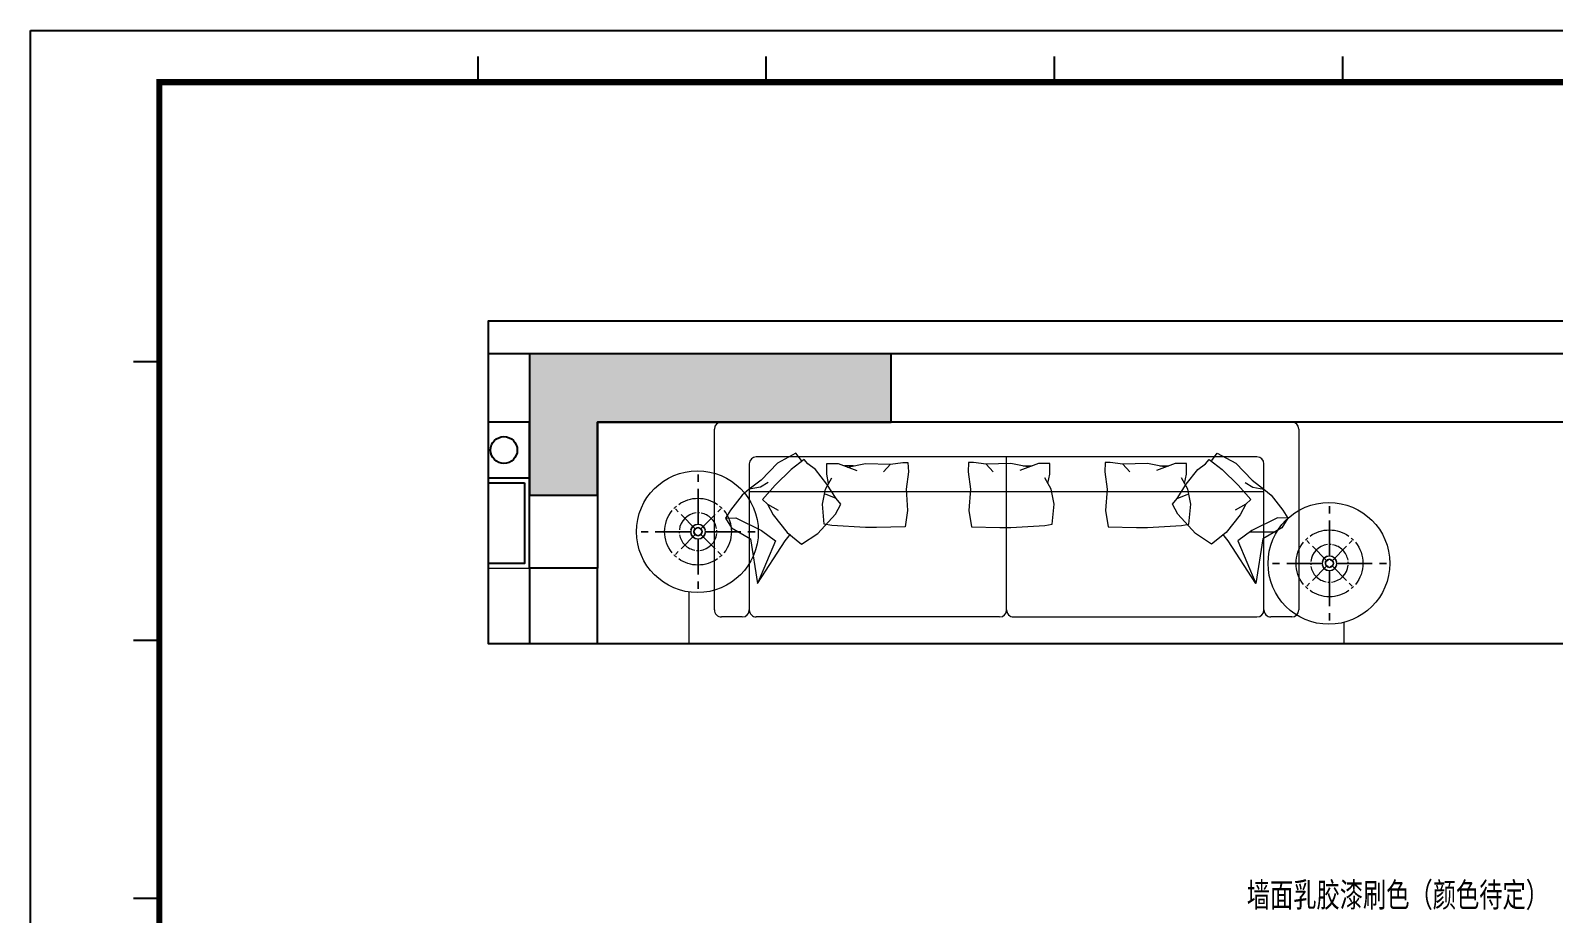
# Model space of a CAD drawing. Header units: millimetres. Extents: x 104198 to 1296755, y -81101 to 81453.
# Drawn here: x 542647 to 548902, y -33004 to -29379 of the extents above; entities that cross this region are included whole.
import ezdxf
from ezdxf.xclip import XClip

# ---------------------------------------------------------------- set-up
doc = ezdxf.new("R2010")
doc.units = ezdxf.units.MM
doc.header["$XCLIPFRAME"] = 0
for name, color, linetype, lineweight in [('01-PL-墙体柱子', 7, 'Continuous', 35), ('1-活动家具', 51, 'Continuous', 20), ('P★01 活动家具', 51, 'Continuous', 0)]:
    doc.layers.add(name, color=color, linetype=linetype, lineweight=lineweight)
for name, color, linetype in [('图纸图框', 165, 'Continuous'), ('墙体', 7, 'Continuous'), ('天棚图层', 51, 'Continuous'), ('门', 250, 'Continuous')]:
    doc.layers.add(name, color=color, linetype=linetype)
doc.styles.add('黑体', font='simhei.ttf', dxfattribs={"width": 0.7})

# ---------------------------------------------------------------- blocks, each defined once
blk = doc.blocks.new('kjghhgdgfhdhgfh')
at = {"layer": '图纸图框', "color": 165}
for p, q in [((1018.449156181656, -523.6475845220857), (1018.449156181656, -226.6510432860898)), ((1018.449156310431, -523.6475894229297), (1018.449156310431, -226.651048186936)), ((1018.449156310431, -523.6475894229297), (1018.449156310431, -226.651048186936)), ((1018.449156181656, -523.6475897729335), (1018.449156181656, -226.6510485369378)), ((1018.449156310431, -523.6475904731685), (1018.449156310431, -226.6510492370591)), ((1018.449156310431, -523.6475904731685), (1018.449156310431, -226.6510492370591)), ((1018.449156439315, -523.6475901230529), (1018.449156439315, -226.6510488870572)), ((1018.449156439315, -523.6475901230529), (1018.449156439315, -226.6510488870572)), ((1018.449156310431, -523.6475904731685), (1018.449156310431, -226.6510492370591)), ((1018.449156181656, -523.6475908231721), (1018.449156181656, -226.6510495871781)), ((1018.449156697091, -226.6510464365761), (1438.44652398302, -226.6510464365761)), ((1018.44915656821, -226.6510467866938), (1438.446523854134, -226.6510467866938)), ((1018.449156697091, -226.6510478368186), (1438.44652398302, -226.6510478368186)), ((1018.449156697091, -226.6510478368186), (1438.44652398302, -226.6510478368186)), ((1018.44915656821, -226.651048186936), (1438.446523854134, -226.651048186936)), ((1018.44915656821, -226.6510485369378), (1438.44652398302, -226.651048186936)), ((1018.44915656821, -523.6475897729335), (1018.44915656821, -226.6510485369378)), ((1018.44915656821, -226.6510495871781), (1438.446523854134, -226.6510495871781)), ((1079.169425446627, -230.165361629017), (1079.169425446627, -233.6664052710039)), ((1118.311093363573, -230.165361629017), (1118.311093363573, -233.6664052710039)), ((1157.452761280522, -230.165361629017), (1157.452761280522, -233.6664052710039)), ((1196.594429197475, -230.165361629017), (1196.594429197475, -233.6664052710039)), ((1032.4533312648, -271.5591774027304), (1035.954374906786, -271.5591774027304)), ((1032.4533312648, -309.386869379896), (1035.954374906786, -309.386869379896)), ((1032.4533312648, -344.3973057993901), (1035.954374906786, -344.3973057993901))]:
    blk.add_line(p, q, dxfattribs=at)
at = {"layer": '图纸图框', "color": 165, "const_width": 0.840250474066758}
blk.add_lwpolyline([(1431.444436699053, -233.6664052710039), (1035.954374906786, -233.6664052710039), (1035.954374906786, -516.6322323388636), (1431.444436699053, -516.6322323388636)], close=True, dxfattribs=at)
blk = doc.blocks.new('A$C58F722EE')
at = {"layer": '1-活动家具', "color": 45}
for points in [[(328.7398641901091, 525.7918645807076), (326.8463190984912, 529.998752478743), (303.4107191392686, 561.2267292665783), (224.1750986974221, 518.0677209475543), (153.8723852322437, 445.5745531357821), (102.6679688068107, 406.5395821516867)], [(476.1631692114751, 366.8367691966706), (436.8808538066223, 428.1758990809321), (387.7768357852473, 490.7429964442271), (354.6347701614723, 515.278109815903), (338.6728177638724, 533.3450617813505), (282.2058940716088, 490.7429964470209), (213.46296587307, 423.2694149948657), (159.4503440700937, 361.9302851129323), (180.320900246501, 342.2989629220683), (226.9661213208455, 315.3106075038668)], [(184.0015357995871, 435.5373388961888), (150.5215235112699, 415.4629104197955), (102.6679688068107, 406.5395821516867), (71.41914005414583, 379.7744935499504), (21.2011648286134, 316.2022059047595), (0.000834820093587, 281.6301231058314), (25.66761831496843, 240.3649320788681), (107.1303358732257, 192.4066328245681), (137.4815480804536, 0.0018706563860178), (256.5395192091819, 184.5996386241168), (279.5179983556736, 213.1998823320027)], [(180.320900246501, 342.2989629220683), (204.8729092564899, 295.6819782254752), (265.0212857797742, 219.6207031533122), (327.6284592517187, 169.3198160198517), (397.5985383945517, 215.9394936256576), (473.7043722614179, 298.1352202643175), (495.8020793846808, 342.2989629139193), (476.1631692114751, 366.8367691966706), (430.7406040232161, 385.2374309985898)], [(0.000834820093587, 281.6301231058314), (44.63676478760317, 282.7440090752207), (154.9879769943654, 229.2113837662618), (215.2503645457327, 184.5996386252809), (137.4815480804536, 0.0018706563860178)]]:
    blk.add_lwpolyline(points, dxfattribs=at)
blk = doc.blocks.new('A$C7DFD764C')
at = {"layer": '1-活动家具', "color": 45}
blk.add_line((264.6868641271721, 237.271277111955), (264.6868641281035, 276.2735303526279), dxfattribs=at)
for points in [[(239.6231222362258, 107.7603703655768), (271.9299771487714, 78.12445029686205), (280.0087105587591, 24.24668024689891), (280.0087105580606, 2.692875192500649), (239.6231222338975, 0.0003352081403136), (164.2377678588964, 10.77499020867981), (72.69494666042738, 4.081141230184583), (2.924578836886212, 14.4755346130114), (0.002503426047042, 137.3962904401123), (0.0025034290738404, 184.848865582142), (8.07854393357411, 330.3269358205144), (13.4643662085291, 362.4755047764629)], [(13.4643662085291, 362.4755047764629), (99.61867222143337, 370.557619787287), (164.2377678696066, 357.0859297439456), (212.699396694079, 330.3269358156249)], [(188.4685822818428, 343.7963783282321), (228.8541706067044, 351.8762458113488), (274.6228882945143, 351.8762458099518), (274.6228882933501, 303.3880507892463), (245.0062516040635, 222.5669006572571)], [(259.8145699487068, 262.9774757232517), (274.6228882903233, 184.8488655753899), (271.9299771487714, 78.12445029686205)]]:
    blk.add_lwpolyline(points, dxfattribs=at)
blk = doc.blocks.new('A$C71DF033E')
at = {"layer": '1-活动家具', "color": 51}
for p, q in [((-200.0004217820242, 28.63661130471155), (-200.0004217820242, 771.363884031307)), ((-171.3640581448562, 800.0002476675436), (2171.36321458267, 800.0002476666123)), ((2199.999578218907, 771.3638840289786), (2199.999578218907, 28.63661130378023)), ((-56.81860359944403, 628.1820658491924), (-56.81860359944403, 28.63661130471155)), ((2028.181396400556, 656.8184294835664), (-28.18223996367306, 656.8184294858947)), ((999.9995782179758, 28.63661130378023), (999.9995782179758, 656.8184294849634)), ((2056.817760036793, 28.63661130378023), (2056.817760036793, 628.1820658482611)), ((2056.817760036793, 513.6366113028489), (-56.81860359944403, 513.6366113037802)), ((-85.45496723661199, 0.0002476684749126434), (-171.3640581448562, 0.0002476684749126434)), ((971.3632145826705, 0.0002476675435900688), (-28.18223996367306, 0.0002476684749126434)), ((1028.635941855144, 0.0002476675435900688), (2028.181396400556, 0.0002476675435900688)), ((2171.36321458267, 0.0002476675435900688), (2085.454123673495, 0.0002476675435900688))]:
    blk.add_line(p, q, dxfattribs=at)
for centre, radius, start, end in [((-171.3640581448562, 771.363884031307), 28.63636363669701, 90, 180), ((2171.36321458267, 771.3638840289786), 28.63636363665534, 0, 90), ((-28.18223996367306, 628.1820658491924), 28.63636363583581, 90, 180), ((2028.181396400556, 628.1820658482611), 28.63636363625252, 0, 90), ((-171.3640581462532, 28.63661130471155), 28.63636363639143, 180, 270), ((-85.45496723661199, 28.63661130471155), 28.63636363653033, 270, 0), ((-28.18223996367306, 28.63661130471155), 28.63636363634975, 180, 270), ((971.3632145826705, 28.63661130378023), 28.63636363636364, 270, 0), ((1028.635941855144, 28.63661130378023), 28.63636363614139, 180, 270), ((2028.181396400556, 28.63661130378023), 28.63636363650254, 270, 0), ((2085.454123673495, 28.63661130378023), 28.63636363636364, 180, 270), ((2171.36321458267, 28.63661130284891), 28.63636363603026, 270, 0)]:
    blk.add_arc(centre, radius, start, end, dxfattribs=at)
at = {"layer": '1-活动家具', "color": 45, "xscale": 0.9545454545454546, "yscale": 0.9545454545454546, "zscale": 0.9545454545454546}
blk.add_blockref('A$C58F722EE', (-154.8066790304147, 136.6734651732258), dxfattribs=at)
at = {"layer": '1-活动家具', "color": 45, "xscale": 0.9545454545454546, "yscale": 0.9545454545454546, "zscale": 0.9545454545454546, "rotation": 90}
blk.add_blockref('A$C7DFD764C', (597.2223948519677, 367.2856343565509), dxfattribs=at)
at = {"layer": '1-活动家具', "color": 45, "extrusion": (0, 0, -1), "xscale": 0.9545454545454546, "yscale": 0.9545454545454546, "zscale": -0.9545454545454546, "rotation": 90}
for p in [(-841.489818805363, 367.2856343565509), (-1402.77676158445, 367.2856343565509)]:
    blk.add_blockref('A$C7DFD764C', p, dxfattribs=at)
at = {"layer": '1-活动家具', "color": 45, "extrusion": (0, 0, -1), "xscale": 0.9545454545454546, "yscale": 0.9545454545454546, "zscale": -0.9545454545454546}
blk.add_blockref('A$C58F722EE', (-2154.805835466366, 136.6734651732258), dxfattribs=at)
blk = doc.blocks.new('WERAWERAWE')
at = {"color": 250, "linetype": 'Continuous'}
for p, q in [((106863.5477138115, -18799.27367506483), (106863.5477138115, -18774.96307188499)), ((106863.5477138115, -18774.96307188499), (106863.5477138115, -18799.27367506483)), ((106863.5477138115, -18944.52314832974), (106863.5477138115, -18823.58427824478)), ((106863.5477138115, -18823.58427824478), (106863.5477138115, -18944.52314832974)), ((106805.5308150751, -18911.4311708263), (106853.633955691, -18959.53431200258)), ((106669.0628856556, -18969.44789732495), (106693.3734891718, -18969.44789732495)), ((106693.3734891718, -18969.44789732495), (106669.0628856556, -18969.44789732495)), ((106717.6840926933, -18969.44789732495), (106838.6229644681, -18969.44789732495)), ((106838.6229644681, -18969.44789732495), (106717.6840926933, -18969.44789732495)), ((106863.5477138115, -19115.31151640507), (106863.5477138115, -18994.3726463202)), ((106863.5477138115, -18994.3726463202), (106863.5477138115, -19115.31151640507)), ((106873.4614719321, -18979.36182848102), (106921.5646125479, -19027.4649696572)), ((106888.472463155, -18969.44789732495), (107009.4113349297, -18969.44789732495)), ((107009.4113349297, -18969.44789732495), (106888.472463155, -18969.44789732495)), ((107058.0325419673, -18969.44824315853), (107033.7219384513, -18969.44824315853)), ((107033.7219384513, -18969.44824315853), (107058.0325419673, -18969.44824315853)), ((106931.2340956687, -19037.13445289357), (106940.9035787949, -19046.80393612932)), ((106863.5477138115, -19163.93272276495), (106863.5477138115, -19139.62211958501)), ((106863.5477138115, -19139.62211958501), (106863.5477138115, -19163.93272276495))]:
    blk.add_line(p, q, dxfattribs=at)
at = {"color": 8, "linetype": 'Continuous'}
for p, q in [((106786.191848828, -18892.09220435428), (106795.8613319542, -18901.76168759004)), ((106795.8613319542, -18901.76168759004), (106786.191848828, -18892.09220435428)), ((106931.2340969209, -18901.76168792348), (106940.9035802224, -18892.09220473496)), ((106940.9035802224, -18892.09220473496), (106931.2340969209, -18901.76168792348)), ((106853.633955691, -18959.53431200258), (106805.5308150751, -18911.4311708263)), ((106873.4614721178, -18959.53431205159), (106921.5646136196, -18911.43117111154)), ((106921.5646136196, -18911.43117111154), (106873.4614721178, -18959.53431205159)), ((106805.5308140034, -19027.46496937202), (106853.6339555054, -18979.36182843198)), ((106853.6339555054, -18979.36182843198), (106805.5308140034, -19027.46496937202)), ((106921.5646125479, -19027.4649696572), (106873.4614719321, -18979.36182848102)), ((106786.1918474008, -19046.80393574863), (106795.8613307021, -19037.13445255992)), ((106795.8613307021, -19037.13445255992), (106786.1918474008, -19046.80393574863)), ((106940.9035787949, -19046.80393612932), (106931.2340956687, -19037.13445289357))]:
    blk.add_line(p, q, dxfattribs=at)
for major_axis, ratio, start_param, end_param in [((113.9417112809193, 0.0013378523205571), 0.9999999859903322, 0.8886092686100822, 2.252959901879023), ((-113.9410988375237, 0.3735854362367145), 0.9999999858859766, -0.6138262779431882, 0.0032787475863907), ((111.318526127511, 24.30842252576004), 0.9999999850033712, 2.1255939895836, 2.225039899219325), ((111.318526127511, 24.30842252576004), 0.9999999850033712, 2.1255939895836, 2.225039899219325), ((-111.2083844666464, 24.8074362171226), 0.999999984955908, 4.062630374311936, 4.162076283933155), ((-111.2083844666464, 24.8074362171226), 0.999999984955908, 4.062630374311936, 4.162076283933155), ((113.9410765435626, 0.3803241879824546), 0.9999999858803484, -0.0033378900079475, 0.6137671355249417), ((12.46174588356673, 0.1251880200019498), 0.9999999859091608, 1.791897593603004, 2.900400492436608), ((-12.46183368773513, 0.1161190901691185), 0.9999999859149368, 3.382057075813167, 4.490559974665286), ((113.9410797812306, 0.3793529944797986), 0.9999999858808544, 3.138263287228737, 3.755368312761219), ((-12.4618492740359, 0.1144341570928043), 0.999999985909927, 0.2403292148307334, 1.348832113687246), ((12.46178137630429, 0.1216035939084495), 0.9999999859144016, -1.349407426057694, -0.2409045272178165), ((-113.9410894720833, 0.3764309967520393), 0.9999999858837131, 2.527791349607007, 3.144896375138188), ((-111.2773066218039, 24.49642212291525), 0.9999999849850798, 0.9182419104476522, 1.017687820078115), ((-111.2773066218039, 24.49642212291525), 0.9999999849850798, 0.9182419104476522, 1.017687820078115), ((113.9417112572552, 0.002677116435867), 0.9999999859910588, 4.030190168258871, 5.394540801528128), ((111.2480344591925, 24.62901734515219), 0.999999984975554, -1.018879551365138, -0.919433641738662), ((111.2480344591925, 24.62901734515219), 0.999999984975554, -1.018879551365138, -0.919433641738662)]:
    blk.add_ellipse((106863.5477138115, -18969.44789732495), major_axis=major_axis, ratio=ratio, start_param=start_param, end_param=end_param, dxfattribs=at)
at = {"color": 250, "linetype": 'Continuous', "extrusion": (0, 0, -0.9999999999999998)}
for major_axis, ratio, start_param, end_param in [((45.32003770808043, 45.32003770808046), 0.9999999931637599, 4.030213669624266, 5.394564302815031), ((45.32003771167183, 45.32003771167183), 0.9999999932456098, -0.8010053835953097, -0.7015594733972819), ((45.32003771167183, 45.32003771167183), 0.9999999932456098, -0.8010053835953097, -0.7015594733972819), ((45.32003770807375, 45.32003770807378), 0.9999999931639069, 0.8886210160341772, 2.252971649226211), ((45.32003771135126, 45.32003771135126), 0.9999999932444172, 2.340587269994795, 2.440033180191923), ((45.32003771135126, 45.32003771135126), 0.9999999932444172, 2.340587269994795, 2.440033180191923)]:
    blk.add_ellipse((106863.5477138115, -18969.44807024175), major_axis=major_axis, ratio=ratio, start_param=start_param, end_param=end_param, dxfattribs=at)
at = {"color": 250, "linetype": 'Continuous'}
for major_axis, ratio, start_param, end_param in [((-24.92474606113256, 0.0127913172326287), 0.9999999860329364, 3.141592919062631, 9.424778226242216), ((24.9227290230667, 0.3173453723074938), 0.9999999859646511, 1.78921055797293, 2.89771345653137), ((-24.92266147522356, 0.3226066273198583), 0.999999985964798, 3.385682953622127, 4.494185852171858), ((-24.92271830692245, 0.3181858527235129), 0.999999985965524, 0.2439129205174129, 1.35241581906934), ((24.92265835812197, 0.3228473460667626), 0.9999999859643423, -1.352602857214157, -0.2440999586618393)]:
    blk.add_ellipse((106863.5477138115, -18969.44789732495), major_axis=major_axis, ratio=ratio, start_param=start_param, end_param=end_param, dxfattribs=at)
at = {"color": 8, "linetype": 'Continuous', "extrusion": (0, 0, -1)}
for major_axis, ratio, start_param, end_param in [((10.22338456154129, 9.594144741299354), 0.999999993094656, 4.712362614828695, 10.99554792200827), ((9.913758247690428, 9.913758247690431), 0.9999999933019378, -1.339649607098109, -0.2311467081434291), ((9.913758246517661, 9.913758246517665), 0.9999999934552976, 3.372739373255533, 4.481242272159748), ((9.913758247690428, 9.913758247690428), 0.9999999933019376, 1.801943046491683, 2.910445945446363), ((9.913758246538759, 9.913758246538762), 0.9999999934513536, 0.2311467196666208, 1.339649618573019)]:
    blk.add_ellipse((106863.5477138115, -18969.44807024175), major_axis=major_axis, ratio=ratio, start_param=start_param, end_param=end_param, dxfattribs=at)
at = {"color": 250, "linetype": 'Continuous', "extrusion": (0, 0, -1)}
for major_axis, ratio, start_param, end_param in [((45.3200377060275, 45.3200377060275), 0.9999999930586393, -0.617105019618975, 5.8535128e-09), ((45.97165415563575, 44.65891455866747), 0.9999999929010135, -0.0144834938279361, 0.602621531812292), ((45.32003763240446, 45.32003763240446), 0.999999993026062, 3.843152138787623, 3.942598049041248), ((45.32003763240446, 45.32003763240446), 0.999999993026062, 3.843152138787623, 3.942598049041248), ((45.97165415563575, 44.65891455866747), 0.9999999929010135, 3.127109159761856, 3.744214185402085), ((45.3200377060275, 45.3200377060275), 0.9999999930549529, 2.524487633969076, 3.141592659443305)]:
    blk.add_ellipse((106863.5477138115, -18969.44807024175), major_axis=major_axis, ratio=ratio, start_param=start_param, end_param=end_param, dxfattribs=at)
at = {"color": 250, "linetype": 'Continuous', "extrusion": (0, 0, -0.9999999999999999)}
blk.add_ellipse((106863.5477138115, -18969.44807024175), major_axis=(45.32003763644752, 45.32003763644754), ratio=0.9999999930294571, start_param=0.7015594851961584, end_param=0.8010053954497738, dxfattribs=at)
blk.add_ellipse((106863.5477138115, -18969.44807024175), major_axis=(45.32003763644752, 45.32003763644754), ratio=0.9999999930294571, start_param=0.7015594851961584, end_param=0.8010053954497738, dxfattribs=at)
blk = doc.blocks.new('fhdghrthe')
at = {"layer": '01-PL-墙体柱子', "lineweight": -2, "ltscale": 10}
blk.add_hatch(color=8, dxfattribs=at).paths.add_polyline_path([(578896.0014296011, 17510.09284391639), (578616.0014296011, 17510.09284391639), (578316.0014296011, 17510.09284391639), (578316.0014296011, 17230.09284391639), (578616.0014296011, 17230.09284391639), (578616.0014296011, 16025.09284391639), (578896.0014296011, 16025.09284391639)])
at = {"layer": '01-PL-墙体柱子', "color": 8, "lineweight": -2, "ltscale": 10}
blk.add_lwpolyline([(578896.0014296011, 17510.09284391639), (578616.0014296011, 17510.09284391639), (578316.0014296011, 17510.09284391639), (578316.0014296011, 17230.09284391639), (578616.0014296011, 17230.09284391639), (578616.0014296011, 16025.09284391639), (578896.0014296011, 16025.09284391639)], close=True, dxfattribs=at)
at = {"layer": 'P★01 活动家具'}
blk.add_lwpolyline([(578016.0014296011, 17510.09284391639), (578616.0014296011, 17510.09284391639), (578616.0014296011, 18730.09284391638), (578016.0014296011, 18730.09284391638)], close=True, dxfattribs=at)
for points in [[(577918.4635396414, 16855.09274439759), (577502.478991387, 16855.09274439759)], [(578166.0014296025, 14550.34122650704), (578166.0014296025, 14440.29253902317)], [(577793.7240243031, 14165.09294343519), (577432.0015235199, 14165.09294343519)]]:
    blk.add_lwpolyline(points, dxfattribs=at)
for centre in [(578166.0014296025, 16820.09284391639), (578036.001298096, 14226.75105404121)]:
    blk.add_circle(centre, 250, dxfattribs=at)
at = {"layer": '墙体', "color": 7}
for p, q in [((578896.0014296011, 9990.09284391639), (578896.0014296011, 19010.09284391638)), ((578616.0014296011, 17510.09284391639), (578616.0014296011, 18730.09284391638)), ((578016.0014296011, 17230.09284391639), (578016.0014296011, 17510.09284391639)), ((578016.0014296011, 17510.09284391639), (578616.0014296011, 17510.09284391639)), ((578616.0014296011, 17230.09284391639), (578016.0014296011, 17230.09284391639)), ((578616.0014296011, 10270.09284391639), (578616.0014296011, 17230.09284391639)), ((578616.0014296011, 10270.09284391639), (578616.0014296011, 17230.09284391639))]:
    blk.add_line(p, q, dxfattribs=at)
at = {"layer": '墙体', "color": 251}
blk.add_line((578386.0014296011, 17510.09284391639), (578386.0014296011, 17720.09284391639), dxfattribs=at)
at = {"layer": '墙体', "color": 1}
blk.add_circle((578501.0014296011, 17615.09284391639), 55, dxfattribs=at)
at = {"layer": '门', "color": 250}
for p, q in [((578016.0014296011, 17510.09284391639), (575866.0014296011, 17510.09284391639)), ((575866.0014296011, 17230.09284391639), (578016.0014296011, 17230.09284391639))]:
    blk.add_line(p, q, dxfattribs=at)
blk.add_lwpolyline([(578366.0014296011, 17530.09284391639), (578036.0014296011, 17530.09284391639), (578036.0014296011, 18060.09284391638), (578596.0014296011, 18060.09284391638), (578596.0014296011, 17740.09284391639), (578366.0014296011, 17740.09284391639)], close=True, dxfattribs=at)
at = {"layer": 'P★01 活动家具', "xscale": -1.204346879967488, "yscale": 1.204346879996592, "zscale": 1.20434688}
for p in [(706866.7817044612, 39663.50675581599), (706736.7815729547, 37070.16496594081)]:
    blk.add_blockref('WERAWERAWE', p, dxfattribs=at)
at = {"layer": 'P★01 活动家具', "rotation": 270}
blk.add_blockref('A$C71DF033E', (577816.0011819336, 16550.34080472595), dxfattribs=at)

msp = doc.modelspace()

# ---------------------------------------------------------------- block references
ref = msp.add_blockref('kjghhgdgfhdhgfh', (511838.8062286823, -22523.25167412895), dxfattribs=dict(xscale=30.25000000000001, yscale=30.25000000000001, zscale=30.25000000000001))
XClip(ref).set_block_clipping_path([(1018.4491561816565, -523.6475911731757), (1465.834744255318, -226.65104223585132)])

# ---------------------------------------------------------------- texts
at = {"layer": '天棚图层', "insert": (548883.6015499667, -32990.63351400945), "char_height": 100, "attachment_point": 9, "style": '黑体'}
msp.add_mtext('墙面乳胶漆刷色（颜色待定）', dxfattribs=at)

# ---------------------------------------------------------------- next in the draw order: block references
at = {"color": 1}
ref = msp.add_blockref('fhdghrthe', (562206.3770304223, -609602.7831498942), dxfattribs=dict(at, rotation=90))
XClip(ref).set_block_clipping_path([(577705.2312086987, 9853.25668743591), (579031.7744004562, 17677.868346667852)])

# ---------------------------------------------------------------- next in the draw order: linework, layer by layer
at = {"color": 2}
msp.add_lwpolyline([(552353.1203429865, -30571.00874943801), (552353.1203429865, -31897.55194119553), (544528.5086837546, -31897.55194119553), (544528.5086837546, -30571.00874943801)], close=True, dxfattribs=at)

doc.saveas('drawing.dxf')
